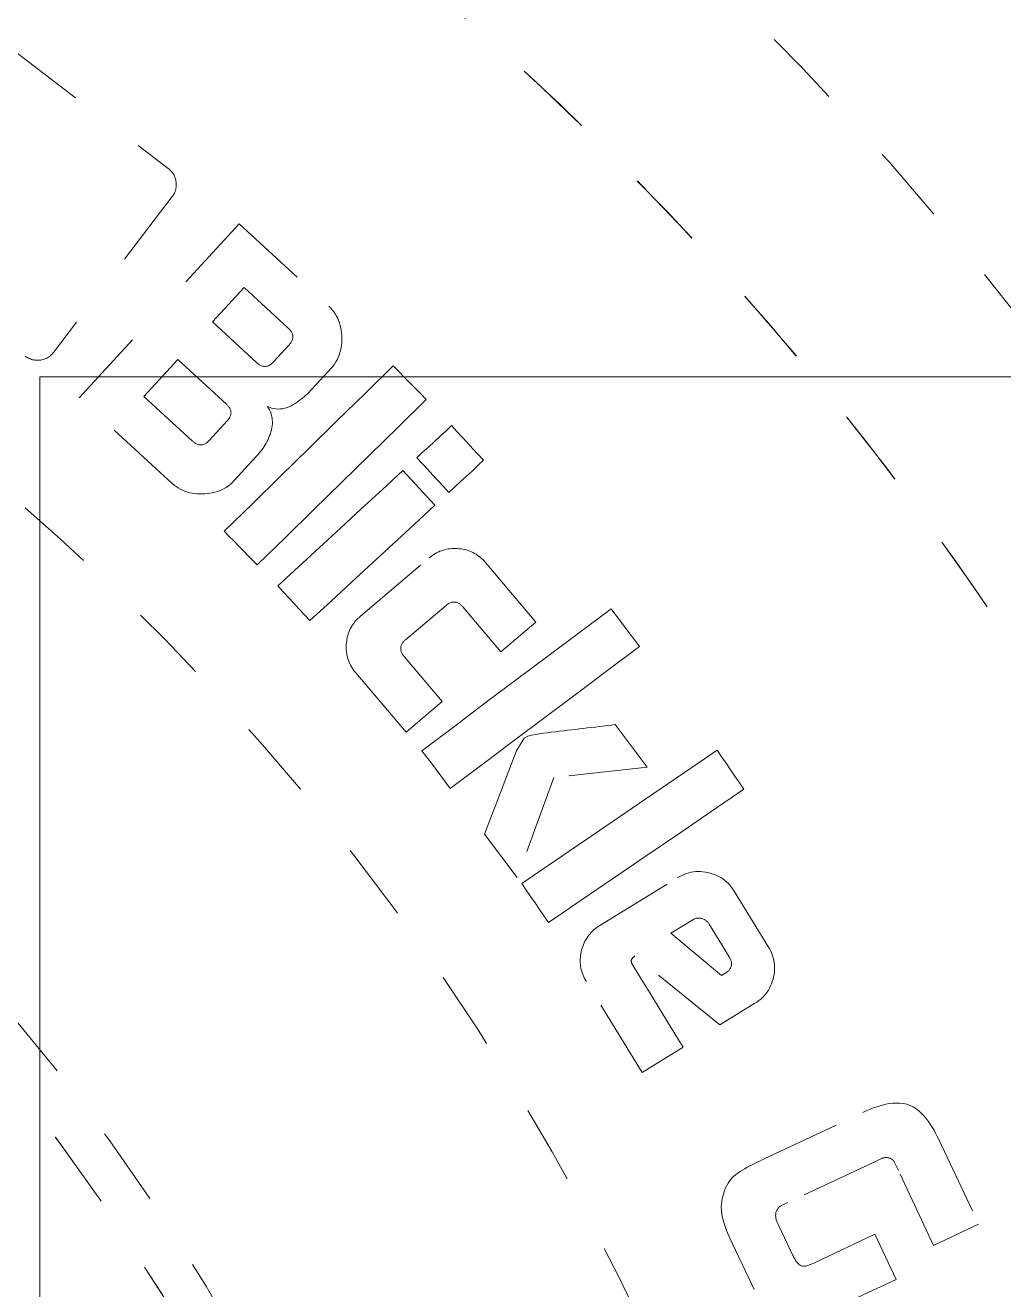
# Model space of a CAD drawing. Header units: millimetres. Extents: x -50460 to 50460, y -35640 to 35640.
# Drawn here: x -35024.93 to -35012.52, y 25858.36 to 25874.41 of the extents above; entities that cross this region are included whole.
import ezdxf

# ---------------------------------------------------------------- set-up
doc = ezdxf.new("R2010")
doc.units = ezdxf.units.MM
doc.linetypes.add('虚线', pattern=[2, 1, -1])
for name, color, linetype, lineweight in [('EB0', 7, 'Continuous', 15), ('尺寸线层', 4, 'Continuous', 18), ('粗实线层', 7, 'Continuous', 15), ('粗实线层_1', 7, 'Continuous', 15), ('细实线层', 3, 'Continuous', 18), ('虚线层', 100, '虚线', 18)]:
    doc.layers.add(name, color=color, linetype=linetype, lineweight=lineweight)

# ---------------------------------------------------------------- blocks, each defined once
blk = doc.blocks.new('*X976')
at = {"layer": '虚线层', "linetype": '虚线', "lineweight": 18}
for p, q in [((-21.844, 72.148), (-19.871, 70.645)), ((-19.871, 70.645), (-19.861, 70.636)), ((-19.871, 70.645), (-19.871, 70.645)), ((-19.861, 70.636), (-19.851, 70.628)), ((-19.851, 70.628), (-19.841, 70.619)), ((-19.841, 70.619), (-19.832, 70.61)), ((-19.832, 70.61), (-19.824, 70.6)), ((-19.824, 70.6), (-19.816, 70.589)), ((-19.816, 70.589), (-19.809, 70.579)), ((-19.809, 70.579), (-19.802, 70.567)), ((-19.802, 70.567), (-19.796, 70.556)), ((-19.796, 70.556), (-19.791, 70.544)), ((-19.791, 70.544), (-19.786, 70.532)), ((-19.786, 70.532), (-19.782, 70.52)), ((-19.782, 70.52), (-19.778, 70.507)), ((-19.778, 70.507), (-19.775, 70.495)), ((-19.775, 70.495), (-19.773, 70.482)), ((-19.773, 70.482), (-19.771, 70.469)), ((-19.771, 70.469), (-19.77, 70.456)), ((-19.77, 70.456), (-19.769, 70.443)), ((-19.769, 70.43), (-19.77, 70.417)), ((-19.769, 70.443), (-19.769, 70.43)), ((-19.821, 70.287), (-21.326, 68.311)), ((-19.814, 70.297), (-19.821, 70.287)), ((-19.821, 70.287), (-19.821, 70.287)), ((-19.806, 70.308), (-19.814, 70.297)), ((-19.8, 70.319), (-19.806, 70.308)), ((-19.793, 70.33), (-19.8, 70.319)), ((-19.788, 70.342), (-19.793, 70.33)), ((-19.783, 70.354), (-19.788, 70.342)), ((-19.779, 70.367), (-19.783, 70.354)), ((-19.776, 70.379), (-19.779, 70.367)), ((-19.773, 70.392), (-19.776, 70.379)), ((-19.771, 70.405), (-19.773, 70.392)), ((-19.77, 70.417), (-19.771, 70.405)), ((-21.001, 67.734), (-18.971, 69.942)), ((-18.971, 69.942), (-17.835, 68.897)), ((-18.971, 69.942), (-18.971, 69.942)), ((-18.909, 69.133), (-19.31, 68.697)), ((-18.909, 69.133), (-18.909, 69.133)), ((-18.349, 68.618), (-18.909, 69.133)), ((-17.835, 68.897), (-17.812, 68.875)), ((-17.835, 68.897), (-17.835, 68.897)), ((-17.812, 68.875), (-17.791, 68.851)), ((-17.791, 68.851), (-17.771, 68.826)), ((-17.771, 68.826), (-17.753, 68.8)), ((-19.31, 68.697), (-19.31, 68.697)), ((-19.31, 68.697), (-18.75, 68.181)), ((-17.753, 68.8), (-17.737, 68.772)), ((-17.737, 68.772), (-17.722, 68.744)), ((-17.722, 68.744), (-17.71, 68.714)), ((-17.71, 68.714), (-17.699, 68.684)), ((-17.699, 68.684), (-17.691, 68.653)), ((-18.349, 68.618), (-18.349, 68.618)), ((-18.342, 68.611), (-18.349, 68.618)), ((-18.336, 68.605), (-18.342, 68.611)), ((-18.33, 68.598), (-18.336, 68.605)), ((-18.324, 68.592), (-18.33, 68.598)), ((-18.318, 68.585), (-18.324, 68.592)), ((-18.313, 68.577), (-18.318, 68.585)), ((-18.308, 68.57), (-18.313, 68.577)), ((-18.304, 68.562), (-18.308, 68.57)), ((-18.3, 68.554), (-18.304, 68.562)), ((-18.297, 68.545), (-18.3, 68.554)), ((-18.294, 68.536), (-18.297, 68.545)), ((-18.292, 68.528), (-18.294, 68.536)), ((-18.291, 68.519), (-18.292, 68.528)), ((-18.292, 68.492), (-18.291, 68.501)), ((-18.291, 68.51), (-18.291, 68.519)), ((-18.291, 68.501), (-18.291, 68.51)), ((-17.691, 68.653), (-17.683, 68.622)), ((-17.683, 68.622), (-17.678, 68.591)), ((-17.678, 68.591), (-17.674, 68.559)), ((-17.674, 68.559), (-17.671, 68.528)), ((-17.671, 68.528), (-17.67, 68.496)), ((-18.537, 68.19), (-18.338, 68.406)), ((-18.338, 68.406), (-18.333, 68.413)), ((-18.338, 68.406), (-18.338, 68.406)), ((-18.333, 68.413), (-18.327, 68.42)), ((-18.327, 68.42), (-18.321, 68.427)), ((-18.321, 68.427), (-18.316, 68.434)), ((-18.316, 68.434), (-18.311, 68.442)), ((-18.311, 68.442), (-18.306, 68.449)), ((-18.306, 68.449), (-18.302, 68.457)), ((-18.302, 68.457), (-18.299, 68.466)), ((-18.299, 68.466), (-18.296, 68.474)), ((-18.296, 68.474), (-18.294, 68.483)), ((-18.294, 68.483), (-18.292, 68.492)), ((-17.685, 68.337), (-17.693, 68.306)), ((-17.679, 68.369), (-17.685, 68.337)), ((-17.674, 68.4), (-17.679, 68.369)), ((-17.671, 68.432), (-17.674, 68.4)), ((-17.67, 68.464), (-17.671, 68.432)), ((-17.67, 68.496), (-17.67, 68.464)), ((-21.672, 68.255), (-21.684, 68.264)), ((-21.659, 68.247), (-21.672, 68.255)), ((-21.646, 68.24), (-21.659, 68.247)), ((-21.633, 68.233), (-21.646, 68.24)), ((-21.619, 68.227), (-21.633, 68.233)), ((-21.605, 68.222), (-21.619, 68.227)), ((-21.591, 68.218), (-21.605, 68.222)), ((-21.576, 68.215), (-21.591, 68.218)), ((-21.562, 68.213), (-21.576, 68.215)), ((-21.547, 68.212), (-21.562, 68.213)), ((-21.532, 68.211), (-21.547, 68.212)), ((-21.517, 68.211), (-21.532, 68.211)), ((-21.502, 68.212), (-21.517, 68.211)), ((-21.487, 68.214), (-21.502, 68.212)), ((-21.473, 68.217), (-21.487, 68.214)), ((-21.458, 68.22), (-21.473, 68.217)), ((-21.444, 68.225), (-21.458, 68.22)), ((-21.43, 68.23), (-21.444, 68.225)), ((-21.416, 68.236), (-21.43, 68.23)), ((-21.403, 68.243), (-21.416, 68.236)), ((-21.39, 68.251), (-21.403, 68.243)), ((-21.378, 68.259), (-21.39, 68.251)), ((-21.366, 68.268), (-21.378, 68.259)), ((-21.355, 68.278), (-21.366, 68.268)), ((-21.345, 68.289), (-21.355, 68.278)), ((-21.335, 68.3), (-21.345, 68.289)), ((-21.326, 68.311), (-21.335, 68.3)), ((-21.326, 68.311), (-21.326, 68.311)), ((-19.749, 68.219), (-20.18, 67.751)), ((-19.749, 68.219), (-19.749, 68.219)), ((-19.133, 67.653), (-19.749, 68.219)), ((-18.75, 68.181), (-18.75, 68.181)), ((-18.75, 68.181), (-18.743, 68.175)), ((-18.743, 68.175), (-18.736, 68.17)), ((-18.556, 68.171), (-18.55, 68.178)), ((-18.55, 68.178), (-18.543, 68.184)), ((-18.543, 68.184), (-18.537, 68.19)), ((-18.537, 68.19), (-18.537, 68.19)), ((-17.744, 68.19), (-17.762, 68.163)), ((-17.729, 68.218), (-17.744, 68.19)), ((-17.715, 68.247), (-17.729, 68.218)), ((-17.703, 68.276), (-17.715, 68.247)), ((-17.693, 68.306), (-17.703, 68.276)), ((-18.736, 68.17), (-18.729, 68.164)), ((-18.729, 68.164), (-18.721, 68.159)), ((-18.721, 68.159), (-18.714, 68.154)), ((-18.714, 68.154), (-18.706, 68.149)), ((-18.706, 68.149), (-18.698, 68.145)), ((-18.698, 68.145), (-18.69, 68.141)), ((-18.69, 68.141), (-18.681, 68.138)), ((-18.681, 68.138), (-18.672, 68.136)), ((-18.672, 68.136), (-18.664, 68.134)), ((-18.664, 68.134), (-18.655, 68.133)), ((-18.655, 68.133), (-18.645, 68.133)), ((-18.645, 68.133), (-18.636, 68.133)), ((-18.636, 68.133), (-18.627, 68.134)), ((-18.627, 68.134), (-18.619, 68.136)), ((-18.619, 68.136), (-18.61, 68.138)), ((-18.61, 68.138), (-18.601, 68.142)), ((-18.601, 68.142), (-18.593, 68.146)), ((-18.593, 68.146), (-18.585, 68.15)), ((-18.585, 68.15), (-18.578, 68.155)), ((-18.578, 68.155), (-18.57, 68.16)), ((-18.57, 68.16), (-18.563, 68.165)), ((-18.563, 68.165), (-18.556, 68.171)), ((-17.802, 68.114), (-18.046, 67.848)), ((-17.781, 68.138), (-17.802, 68.114)), ((-17.802, 68.114), (-17.802, 68.114)), ((-17.762, 68.163), (-17.781, 68.138)), ((-17.375, 67.79), (-17.018, 68.14)), ((-17.018, 68.14), (-16.948, 68.069)), ((-17.018, 68.14), (-17.018, 68.14)), ((-16.948, 68.069), (-16.878, 67.998)), ((-16.878, 67.998), (-16.808, 67.926)), ((-16.808, 67.926), (-16.738, 67.855)), ((-16.738, 67.855), (-16.668, 67.785)), ((-19.821, 66.648), (-21.001, 67.734)), ((-21.001, 67.734), (-21.001, 67.734)), ((-20.18, 67.751), (-20.18, 67.751)), ((-20.18, 67.751), (-19.563, 67.185)), ((-18.215, 67.695), (-18.238, 67.679)), ((-18.192, 67.713), (-18.215, 67.695)), ((-18.17, 67.73), (-18.192, 67.713)), ((-18.148, 67.749), (-18.17, 67.73)), ((-18.126, 67.768), (-18.148, 67.749)), ((-18.105, 67.787), (-18.126, 67.768)), ((-18.085, 67.807), (-18.105, 67.787)), ((-18.065, 67.828), (-18.085, 67.807)), ((-18.046, 67.848), (-18.065, 67.828)), ((-18.046, 67.848), (-18.046, 67.848)), ((-17.732, 67.441), (-17.375, 67.79)), ((-16.598, 67.713), (-16.955, 67.363)), ((-16.668, 67.785), (-16.598, 67.713)), ((-16.598, 67.713), (-16.598, 67.713)), ((-19.133, 67.653), (-19.133, 67.653)), ((-19.126, 67.646), (-19.133, 67.653)), ((-19.12, 67.64), (-19.126, 67.646)), ((-19.114, 67.633), (-19.12, 67.64)), ((-19.108, 67.627), (-19.114, 67.633)), ((-19.102, 67.62), (-19.108, 67.627)), ((-19.097, 67.612), (-19.102, 67.62)), ((-19.092, 67.605), (-19.097, 67.612)), ((-19.088, 67.597), (-19.092, 67.605)), ((-19.084, 67.589), (-19.088, 67.597)), ((-19.081, 67.58), (-19.084, 67.589)), ((-19.079, 67.572), (-19.081, 67.58)), ((-19.077, 67.563), (-19.079, 67.572)), ((-19.076, 67.554), (-19.077, 67.563)), ((-19.077, 67.527), (-19.076, 67.536)), ((-19.075, 67.545), (-19.076, 67.554)), ((-19.076, 67.536), (-19.075, 67.545)), ((-18.587, 67.614), (-18.613, 67.624)), ((-18.613, 67.624), (-18.6, 67.602)), ((-18.613, 67.624), (-18.613, 67.624)), ((-18.6, 67.602), (-18.587, 67.58)), ((-18.56, 67.604), (-18.587, 67.614)), ((-18.587, 67.58), (-18.576, 67.557)), ((-18.576, 67.557), (-18.567, 67.532)), ((-18.532, 67.598), (-18.56, 67.604)), ((-18.504, 67.594), (-18.532, 67.598)), ((-18.475, 67.592), (-18.504, 67.594)), ((-18.447, 67.593), (-18.475, 67.592)), ((-18.418, 67.596), (-18.447, 67.593)), ((-18.39, 67.602), (-18.418, 67.596)), ((-18.363, 67.611), (-18.39, 67.602)), ((-18.337, 67.622), (-18.363, 67.611)), ((-18.311, 67.634), (-18.337, 67.622)), ((-18.286, 67.648), (-18.311, 67.634)), ((-18.262, 67.663), (-18.286, 67.648)), ((-18.238, 67.679), (-18.262, 67.663)), ((-19.351, 67.194), (-19.124, 67.441)), ((-19.124, 67.441), (-19.118, 67.448)), ((-19.124, 67.441), (-19.124, 67.441)), ((-19.118, 67.448), (-19.112, 67.455)), ((-19.112, 67.455), (-19.106, 67.462)), ((-19.106, 67.462), (-19.101, 67.469)), ((-19.101, 67.469), (-19.096, 67.477)), ((-19.096, 67.477), (-19.092, 67.484)), ((-19.092, 67.484), (-19.088, 67.493)), ((-19.088, 67.493), (-19.084, 67.501)), ((-19.084, 67.501), (-19.081, 67.509)), ((-19.081, 67.509), (-19.079, 67.518)), ((-19.079, 67.518), (-19.077, 67.527)), ((-18.567, 67.532), (-18.56, 67.508)), ((-18.56, 67.508), (-18.554, 67.482)), ((-18.552, 67.379), (-18.556, 67.354)), ((-18.554, 67.482), (-18.551, 67.457)), ((-18.55, 67.405), (-18.552, 67.379)), ((-18.551, 67.457), (-18.549, 67.431)), ((-18.549, 67.431), (-18.55, 67.405)), ((-18.089, 67.091), (-17.732, 67.441)), ((-16.35, 67.313), (-16.277, 67.382)), ((-16.277, 67.382), (-16.21, 67.309)), ((-16.277, 67.382), (-16.277, 67.382)), ((-18.595, 67.231), (-18.605, 67.207)), ((-18.585, 67.255), (-18.595, 67.231)), ((-18.576, 67.279), (-18.585, 67.255)), ((-18.568, 67.304), (-18.576, 67.279)), ((-18.562, 67.328), (-18.568, 67.304)), ((-18.556, 67.354), (-18.562, 67.328)), ((-16.955, 67.363), (-17.313, 67.013)), ((-16.498, 67.178), (-16.424, 67.246)), ((-16.424, 67.246), (-16.35, 67.313)), ((-16.21, 67.309), (-16.142, 67.235)), ((-16.142, 67.235), (-16.074, 67.162)), ((-19.563, 67.185), (-19.556, 67.179)), ((-19.563, 67.185), (-19.563, 67.185)), ((-19.556, 67.179), (-19.549, 67.173)), ((-19.549, 67.173), (-19.542, 67.167)), ((-19.542, 67.167), (-19.535, 67.162)), ((-19.535, 67.162), (-19.527, 67.157)), ((-19.527, 67.157), (-19.52, 67.153)), ((-19.52, 67.153), (-19.511, 67.149)), ((-19.511, 67.149), (-19.503, 67.145)), ((-19.503, 67.145), (-19.495, 67.142)), ((-19.495, 67.142), (-19.486, 67.139)), ((-19.486, 67.139), (-19.477, 67.138)), ((-19.477, 67.138), (-19.468, 67.137)), ((-19.468, 67.137), (-19.459, 67.136)), ((-19.459, 67.136), (-19.45, 67.137)), ((-19.45, 67.137), (-19.441, 67.138)), ((-19.441, 67.138), (-19.432, 67.14)), ((-19.432, 67.14), (-19.424, 67.142)), ((-19.424, 67.142), (-19.415, 67.146)), ((-19.415, 67.146), (-19.407, 67.15)), ((-19.407, 67.15), (-19.399, 67.154)), ((-19.399, 67.154), (-19.391, 67.159)), ((-19.391, 67.159), (-19.384, 67.164)), ((-19.384, 67.164), (-19.377, 67.169)), ((-19.377, 67.169), (-19.37, 67.175)), ((-19.37, 67.175), (-19.363, 67.181)), ((-19.363, 67.181), (-19.357, 67.188)), ((-19.357, 67.188), (-19.351, 67.194)), ((-19.351, 67.194), (-19.351, 67.194)), ((-18.7, 67.053), (-18.716, 67.033)), ((-18.684, 67.074), (-18.7, 67.053)), ((-18.669, 67.095), (-18.684, 67.074)), ((-18.655, 67.116), (-18.669, 67.095)), ((-18.641, 67.138), (-18.655, 67.116)), ((-18.629, 67.161), (-18.641, 67.138)), ((-18.617, 67.184), (-18.629, 67.161)), ((-18.605, 67.207), (-18.617, 67.184)), ((-18.446, 66.741), (-18.089, 67.091)), ((-16.645, 67.043), (-16.571, 67.11)), ((-16.571, 67.11), (-16.498, 67.178)), ((-16.074, 67.162), (-16.007, 67.088)), ((-16.007, 67.088), (-15.939, 67.015)), ((-18.75, 66.994), (-19.038, 66.68)), ((-18.733, 67.013), (-18.75, 66.994)), ((-18.75, 66.994), (-18.75, 66.994)), ((-18.716, 67.033), (-18.733, 67.013)), ((-17.313, 67.013), (-17.67, 66.663)), ((-16.718, 66.975), (-16.645, 67.043)), ((-16.65, 66.902), (-16.718, 66.975)), ((-16.718, 66.975), (-16.718, 66.975)), ((-16.583, 66.828), (-16.65, 66.902)), ((-15.871, 66.942), (-15.945, 66.874)), ((-15.939, 67.015), (-15.871, 66.942)), ((-15.871, 66.942), (-15.871, 66.942)), ((-18.804, 66.391), (-18.446, 66.741)), ((-17.159, 66.568), (-16.895, 66.812)), ((-16.895, 66.812), (-16.489, 66.372)), ((-16.895, 66.812), (-16.895, 66.812)), ((-16.515, 66.755), (-16.583, 66.828)), ((-16.448, 66.682), (-16.515, 66.755)), ((-16.092, 66.738), (-16.165, 66.671)), ((-16.018, 66.806), (-16.092, 66.738)), ((-15.945, 66.874), (-16.018, 66.806)), ((-19.797, 66.628), (-19.821, 66.648)), ((-19.821, 66.648), (-19.821, 66.648)), ((-19.772, 66.608), (-19.797, 66.628)), ((-19.745, 66.591), (-19.772, 66.608)), ((-19.717, 66.575), (-19.745, 66.591)), ((-19.689, 66.561), (-19.717, 66.575)), ((-19.163, 66.582), (-19.192, 66.568)), ((-19.136, 66.598), (-19.163, 66.582)), ((-19.109, 66.616), (-19.136, 66.598)), ((-19.084, 66.636), (-19.109, 66.616)), ((-19.061, 66.658), (-19.084, 66.636)), ((-19.038, 66.68), (-19.061, 66.658)), ((-19.038, 66.68), (-19.038, 66.68)), ((-17.67, 66.663), (-18.027, 66.313)), ((-16.38, 66.608), (-16.448, 66.682)), ((-16.312, 66.535), (-16.38, 66.608)), ((-16.239, 66.603), (-16.312, 66.535)), ((-16.165, 66.671), (-16.239, 66.603)), ((-19.659, 66.549), (-19.689, 66.561)), ((-19.629, 66.539), (-19.659, 66.549)), ((-19.598, 66.531), (-19.629, 66.539)), ((-19.567, 66.524), (-19.598, 66.531)), ((-19.535, 66.52), (-19.567, 66.524)), ((-19.503, 66.516), (-19.535, 66.52)), ((-19.471, 66.515), (-19.503, 66.516)), ((-19.44, 66.515), (-19.471, 66.515)), ((-19.408, 66.516), (-19.44, 66.515)), ((-19.376, 66.519), (-19.408, 66.516)), ((-19.344, 66.523), (-19.376, 66.519)), ((-19.313, 66.528), (-19.344, 66.523)), ((-19.282, 66.536), (-19.313, 66.528)), ((-19.251, 66.544), (-19.282, 66.536)), ((-19.221, 66.555), (-19.251, 66.544)), ((-19.192, 66.568), (-19.221, 66.555)), ((-17.424, 66.324), (-17.159, 66.568)), ((-16.312, 66.535), (-16.312, 66.535)), ((-19.161, 66.041), (-18.804, 66.391)), ((-18.027, 66.313), (-18.385, 65.964)), ((-17.688, 66.08), (-17.424, 66.324)), ((-16.489, 66.372), (-16.753, 66.128)), ((-16.489, 66.372), (-16.489, 66.372)), ((-16.753, 66.128), (-17.018, 65.884)), ((-19.101, 65.98), (-19.161, 66.041)), ((-19.161, 66.041), (-19.161, 66.041)), ((-19.041, 65.919), (-19.101, 65.98)), ((-18.385, 65.964), (-18.742, 65.614)), ((-17.952, 65.836), (-17.688, 66.08)), ((-18.981, 65.858), (-19.041, 65.919)), ((-18.921, 65.797), (-18.981, 65.858)), ((-18.862, 65.736), (-18.921, 65.797)), ((-18.217, 65.592), (-17.952, 65.836)), ((-17.018, 65.884), (-17.282, 65.64)), ((-16.469, 65.767), (-16.448, 65.778)), ((-16.448, 65.778), (-16.428, 65.787)), ((-16.428, 65.787), (-16.406, 65.795)), ((-16.406, 65.795), (-16.384, 65.802)), ((-16.384, 65.802), (-16.362, 65.808)), ((-16.362, 65.808), (-16.34, 65.813)), ((-16.34, 65.813), (-16.318, 65.818)), ((-16.318, 65.818), (-16.295, 65.82)), ((-16.295, 65.82), (-16.272, 65.822)), ((-16.272, 65.822), (-16.249, 65.823)), ((-16.249, 65.823), (-16.226, 65.823)), ((-16.226, 65.823), (-16.204, 65.822)), ((-16.204, 65.822), (-16.181, 65.82)), ((-16.181, 65.82), (-16.158, 65.818)), ((-16.158, 65.818), (-16.136, 65.814)), ((-16.136, 65.814), (-16.113, 65.809)), ((-16.113, 65.809), (-16.091, 65.804)), ((-16.091, 65.804), (-16.069, 65.797)), ((-16.069, 65.797), (-16.048, 65.789)), ((-16.048, 65.789), (-16.026, 65.781)), ((-16.026, 65.781), (-16.006, 65.771)), ((-16.006, 65.771), (-15.985, 65.76)), ((-18.802, 65.675), (-18.862, 65.736)), ((-18.742, 65.614), (-18.802, 65.675)), ((-18.742, 65.614), (-18.742, 65.614)), ((-17.282, 65.64), (-17.546, 65.396)), ((-17.434, 64.964), (-16.563, 65.703)), ((-16.563, 65.703), (-16.545, 65.717)), ((-16.563, 65.703), (-16.563, 65.703)), ((-16.545, 65.717), (-16.527, 65.731)), ((-16.527, 65.731), (-16.508, 65.744)), ((-16.508, 65.744), (-16.489, 65.756)), ((-16.489, 65.756), (-16.469, 65.767)), ((-15.985, 65.76), (-15.966, 65.749)), ((-15.966, 65.749), (-15.947, 65.736)), ((-15.947, 65.736), (-15.928, 65.723)), ((-15.928, 65.723), (-15.91, 65.708)), ((-15.91, 65.708), (-15.893, 65.693)), ((-15.893, 65.693), (-15.877, 65.677)), ((-15.877, 65.677), (-15.861, 65.661)), ((-15.861, 65.661), (-15.846, 65.644)), ((-15.846, 65.644), (-15.207, 64.89)), ((-15.846, 65.644), (-15.846, 65.644)), ((-18.481, 65.348), (-18.217, 65.592)), ((-18.413, 65.275), (-18.481, 65.348)), ((-18.481, 65.348), (-18.481, 65.348)), ((-17.546, 65.396), (-17.811, 65.152)), ((-18.346, 65.201), (-18.413, 65.275)), ((-18.278, 65.128), (-18.346, 65.201)), ((-18.211, 65.055), (-18.278, 65.128)), ((-17.811, 65.152), (-18.075, 64.908)), ((-16.303, 65.131), (-16.311, 65.127)), ((-16.295, 65.135), (-16.303, 65.131)), ((-16.287, 65.138), (-16.295, 65.135)), ((-16.278, 65.141), (-16.287, 65.138)), ((-16.269, 65.143), (-16.278, 65.141)), ((-16.26, 65.144), (-16.269, 65.143)), ((-16.251, 65.144), (-16.26, 65.144)), ((-16.242, 65.144), (-16.251, 65.144)), ((-16.233, 65.143), (-16.242, 65.144)), ((-16.224, 65.142), (-16.233, 65.143)), ((-16.215, 65.14), (-16.224, 65.142)), ((-16.206, 65.136), (-16.215, 65.14)), ((-16.198, 65.133), (-16.206, 65.136)), ((-16.19, 65.129), (-16.198, 65.133)), ((-16.182, 65.124), (-16.19, 65.129)), ((-18.143, 64.981), (-18.211, 65.055)), ((-18.075, 64.908), (-18.143, 64.981)), ((-16.348, 65.101), (-16.863, 64.664)), ((-16.341, 65.106), (-16.348, 65.101)), ((-16.348, 65.101), (-16.348, 65.101)), ((-16.334, 65.112), (-16.341, 65.106)), ((-16.327, 65.117), (-16.334, 65.112)), ((-16.319, 65.122), (-16.327, 65.117)), ((-16.311, 65.127), (-16.319, 65.122)), ((-16.175, 65.119), (-16.182, 65.124)), ((-16.168, 65.113), (-16.175, 65.119)), ((-16.161, 65.107), (-16.168, 65.113)), ((-16.154, 65.101), (-16.161, 65.107)), ((-16.148, 65.094), (-16.154, 65.101)), ((-16.142, 65.088), (-16.148, 65.094)), ((-16.135, 65.081), (-16.142, 65.088)), ((-15.653, 64.512), (-16.135, 65.081)), ((-16.135, 65.081), (-16.135, 65.081)), ((-14.655, 64.759), (-14.255, 65.059)), ((-14.255, 65.059), (-14.195, 64.979)), ((-14.255, 65.059), (-14.255, 65.059)), ((-14.195, 64.979), (-14.135, 64.9)), ((-18.075, 64.908), (-18.075, 64.908)), ((-17.562, 64.804), (-17.551, 64.824)), ((-17.551, 64.824), (-17.539, 64.844)), ((-17.539, 64.844), (-17.527, 64.863)), ((-17.527, 64.863), (-17.513, 64.881)), ((-17.513, 64.881), (-17.499, 64.899)), ((-17.499, 64.899), (-17.484, 64.917)), ((-17.484, 64.917), (-17.468, 64.933)), ((-17.468, 64.933), (-17.451, 64.949)), ((-17.451, 64.949), (-17.434, 64.964)), ((-17.434, 64.964), (-17.434, 64.964)), ((-15.207, 64.89), (-15.653, 64.512)), ((-15.207, 64.89), (-15.207, 64.89)), ((-14.135, 64.9), (-14.075, 64.82)), ((-14.075, 64.82), (-14.015, 64.74)), ((-17.611, 64.629), (-17.608, 64.652)), ((-17.608, 64.652), (-17.605, 64.674)), ((-17.605, 64.674), (-17.6, 64.696)), ((-17.6, 64.696), (-17.594, 64.719)), ((-17.594, 64.719), (-17.588, 64.741)), ((-17.588, 64.741), (-17.58, 64.762)), ((-17.58, 64.762), (-17.571, 64.783)), ((-17.571, 64.783), (-17.562, 64.804)), ((-16.876, 64.652), (-16.883, 64.646)), ((-16.87, 64.658), (-16.876, 64.652)), ((-16.863, 64.664), (-16.87, 64.658)), ((-16.863, 64.664), (-16.863, 64.664)), ((-15.055, 64.459), (-14.655, 64.759)), ((-14.015, 64.74), (-13.955, 64.66)), ((-13.955, 64.66), (-13.895, 64.58)), ((-17.614, 64.583), (-17.613, 64.606)), ((-17.614, 64.56), (-17.614, 64.583)), ((-17.613, 64.537), (-17.614, 64.56)), ((-17.613, 64.606), (-17.611, 64.629)), ((-17.611, 64.515), (-17.613, 64.537)), ((-17.608, 64.492), (-17.611, 64.515)), ((-17.604, 64.469), (-17.608, 64.492)), ((-16.922, 64.575), (-16.923, 64.566)), ((-16.923, 64.566), (-16.923, 64.557)), ((-16.923, 64.557), (-16.923, 64.548)), ((-16.923, 64.548), (-16.922, 64.539)), ((-16.92, 64.584), (-16.922, 64.575)), ((-16.922, 64.539), (-16.921, 64.53)), ((-16.921, 64.53), (-16.918, 64.521)), ((-16.917, 64.593), (-16.92, 64.584)), ((-16.918, 64.521), (-16.916, 64.513)), ((-16.914, 64.601), (-16.917, 64.593)), ((-16.916, 64.513), (-16.912, 64.504)), ((-16.91, 64.609), (-16.914, 64.601)), ((-16.912, 64.504), (-16.908, 64.496)), ((-16.905, 64.617), (-16.91, 64.609)), ((-16.908, 64.496), (-16.904, 64.488)), ((-16.9, 64.625), (-16.905, 64.617)), ((-16.904, 64.488), (-16.899, 64.48)), ((-16.895, 64.632), (-16.9, 64.625)), ((-16.889, 64.639), (-16.895, 64.632)), ((-16.883, 64.646), (-16.889, 64.639)), ((-15.653, 64.512), (-15.653, 64.512)), ((-13.895, 64.58), (-14.295, 64.28)), ((-13.895, 64.58), (-13.895, 64.58)), ((-17.599, 64.447), (-17.604, 64.469)), ((-17.593, 64.425), (-17.599, 64.447)), ((-17.586, 64.403), (-17.593, 64.425)), ((-17.577, 64.382), (-17.586, 64.403)), ((-17.568, 64.361), (-17.577, 64.382)), ((-17.558, 64.341), (-17.568, 64.361)), ((-17.547, 64.321), (-17.558, 64.341)), ((-16.899, 64.48), (-16.894, 64.473)), ((-16.894, 64.473), (-16.889, 64.466)), ((-16.889, 64.466), (-16.883, 64.458)), ((-16.883, 64.458), (-16.878, 64.451)), ((-16.878, 64.451), (-16.395, 63.882)), ((-16.878, 64.451), (-16.878, 64.451)), ((-15.454, 64.159), (-15.055, 64.459)), ((-17.535, 64.301), (-17.547, 64.321)), ((-17.522, 64.282), (-17.535, 64.301)), ((-17.508, 64.264), (-17.522, 64.282)), ((-17.493, 64.246), (-17.508, 64.264)), ((-16.854, 63.493), (-17.493, 64.246)), ((-17.493, 64.246), (-17.493, 64.246)), ((-14.295, 64.28), (-14.695, 63.98)), ((-15.854, 63.859), (-15.454, 64.159)), ((-16.395, 63.882), (-16.854, 63.493)), ((-16.395, 63.882), (-16.395, 63.882)), ((-16.254, 63.558), (-15.854, 63.859)), ((-14.695, 63.98), (-15.095, 63.68)), ((-16.654, 63.258), (-16.254, 63.558)), ((-15.095, 63.68), (-15.495, 63.38)), ((-14.758, 63.522), (-14.707, 63.528)), ((-14.707, 63.528), (-14.657, 63.534)), ((-14.657, 63.534), (-14.606, 63.54)), ((-14.606, 63.54), (-14.556, 63.546)), ((-14.556, 63.546), (-14.505, 63.552)), ((-14.505, 63.552), (-14.454, 63.558)), ((-14.454, 63.558), (-14.404, 63.564)), ((-14.404, 63.564), (-14.353, 63.57)), ((-14.353, 63.57), (-14.303, 63.577)), ((-14.303, 63.577), (-14.252, 63.583)), ((-14.252, 63.583), (-14.202, 63.589)), ((-14.202, 63.589), (-13.796, 63.049)), ((-14.202, 63.589), (-14.202, 63.589)), ((-16.854, 63.493), (-16.854, 63.493)), ((-15.495, 63.38), (-15.894, 63.079)), ((-15.453, 63.257), (-15.356, 63.416)), ((-15.356, 63.416), (-15.312, 63.441)), ((-15.356, 63.416), (-15.356, 63.416)), ((-15.312, 63.441), (-15.263, 63.455)), ((-15.263, 63.455), (-15.213, 63.465)), ((-15.213, 63.465), (-15.162, 63.472)), ((-15.162, 63.472), (-15.112, 63.479)), ((-15.112, 63.479), (-15.061, 63.485)), ((-15.061, 63.485), (-15.011, 63.492)), ((-15.011, 63.492), (-14.96, 63.498)), ((-14.96, 63.498), (-14.91, 63.504)), ((-14.91, 63.504), (-14.859, 63.51)), ((-14.859, 63.51), (-14.808, 63.516)), ((-14.808, 63.516), (-14.758, 63.522)), ((-16.594, 63.178), (-16.654, 63.258)), ((-16.654, 63.258), (-16.654, 63.258)), ((-15.523, 63.081), (-15.453, 63.257)), ((-13.322, 62.982), (-12.909, 63.264)), ((-12.909, 63.264), (-12.853, 63.181)), ((-12.909, 63.264), (-12.909, 63.264)), ((-16.534, 63.098), (-16.594, 63.178)), ((-16.474, 63.018), (-16.534, 63.098)), ((-15.894, 63.079), (-16.294, 62.779)), ((-15.59, 62.905), (-15.523, 63.081)), ((-13.796, 63.049), (-14.98, 62.916)), ((-13.796, 63.049), (-13.796, 63.049)), ((-12.853, 63.181), (-12.797, 63.099)), ((-12.797, 63.099), (-12.74, 63.016)), ((-16.414, 62.939), (-16.474, 63.018)), ((-16.354, 62.859), (-16.414, 62.939)), ((-15.656, 62.728), (-15.59, 62.905)), ((-14.98, 62.916), (-15.444, 61.647)), ((-14.98, 62.916), (-14.98, 62.916)), ((-13.735, 62.7), (-13.322, 62.982)), ((-12.74, 63.016), (-12.684, 62.934)), ((-12.684, 62.934), (-12.628, 62.851)), ((-16.294, 62.779), (-16.354, 62.859)), ((-16.294, 62.779), (-16.294, 62.779)), ((-15.723, 62.551), (-15.656, 62.728)), ((-12.572, 62.769), (-12.985, 62.488)), ((-12.628, 62.851), (-12.572, 62.769)), ((-12.572, 62.769), (-12.572, 62.769)), ((-14.148, 62.418), (-13.735, 62.7)), ((-15.791, 62.375), (-15.723, 62.551)), ((-14.561, 62.137), (-14.148, 62.418)), ((-12.985, 62.488), (-13.397, 62.205)), ((-15.858, 62.199), (-15.791, 62.375)), ((-15.444, 61.647), (-15.858, 62.199)), ((-15.858, 62.199), (-15.858, 62.199)), ((-14.974, 61.855), (-14.561, 62.137)), ((-13.397, 62.205), (-13.81, 61.924)), ((-13.81, 61.924), (-14.223, 61.642)), ((-15.387, 61.573), (-14.974, 61.855)), ((-15.444, 61.647), (-15.444, 61.647)), ((-14.223, 61.642), (-14.636, 61.361)), ((-14.397, 61.04), (-13.407, 61.647)), ((-13.407, 61.647), (-13.381, 61.662)), ((-13.407, 61.647), (-13.407, 61.647)), ((-13.381, 61.662), (-13.354, 61.676)), ((-13.354, 61.676), (-13.326, 61.688)), ((-13.326, 61.688), (-13.298, 61.699)), ((-13.298, 61.699), (-13.269, 61.708)), ((-13.269, 61.708), (-13.24, 61.715)), ((-13.24, 61.715), (-13.21, 61.72)), ((-13.21, 61.72), (-13.18, 61.723)), ((-13.18, 61.723), (-13.15, 61.725)), ((-13.15, 61.725), (-13.12, 61.724)), ((-13.12, 61.724), (-13.089, 61.722)), ((-13.089, 61.722), (-13.059, 61.718)), ((-13.059, 61.718), (-13.03, 61.713)), ((-13.03, 61.713), (-13, 61.706)), ((-13, 61.706), (-12.971, 61.697)), ((-12.971, 61.697), (-12.943, 61.687)), ((-12.943, 61.687), (-12.915, 61.675)), ((-12.915, 61.675), (-12.888, 61.662)), ((-12.888, 61.662), (-12.861, 61.647)), ((-12.861, 61.647), (-12.836, 61.63)), ((-12.836, 61.63), (-12.812, 61.612)), ((-12.812, 61.612), (-12.789, 61.593)), ((-15.332, 61.49), (-15.387, 61.573)), ((-15.387, 61.573), (-15.387, 61.573)), ((-15.275, 61.408), (-15.332, 61.49)), ((-12.789, 61.593), (-12.767, 61.572)), ((-12.767, 61.572), (-12.747, 61.55)), ((-12.747, 61.55), (-12.728, 61.526)), ((-12.728, 61.526), (-12.71, 61.502)), ((-12.71, 61.502), (-12.693, 61.476)), ((-12.693, 61.476), (-12.258, 60.766)), ((-12.693, 61.476), (-12.693, 61.476)), ((-15.218, 61.326), (-15.275, 61.408)), ((-15.162, 61.244), (-15.218, 61.326)), ((-14.636, 61.361), (-15.049, 61.079)), ((-15.106, 61.161), (-15.162, 61.244)), ((-15.049, 61.079), (-15.106, 61.161)), ((-13.211, 61.117), (-13.219, 61.113)), ((-13.204, 61.121), (-13.211, 61.117)), ((-13.196, 61.125), (-13.204, 61.121)), ((-13.187, 61.128), (-13.196, 61.125)), ((-13.179, 61.131), (-13.187, 61.128)), ((-13.17, 61.132), (-13.179, 61.131)), ((-13.161, 61.134), (-13.17, 61.132)), ((-13.152, 61.134), (-13.161, 61.134)), ((-13.144, 61.134), (-13.152, 61.134)), ((-13.135, 61.134), (-13.144, 61.134)), ((-13.126, 61.133), (-13.135, 61.134)), ((-13.117, 61.132), (-13.126, 61.133)), ((-13.109, 61.13), (-13.117, 61.132)), ((-13.1, 61.127), (-13.109, 61.13)), ((-13.092, 61.125), (-13.1, 61.127)), ((-13.083, 61.122), (-13.092, 61.125)), ((-13.075, 61.118), (-13.083, 61.122)), ((-13.067, 61.114), (-13.075, 61.118)), ((-15.049, 61.079), (-15.049, 61.079)), ((-14.506, 60.953), (-14.49, 60.97)), ((-14.49, 60.97), (-14.472, 60.986)), ((-14.472, 60.986), (-14.454, 61.001)), ((-14.454, 61.001), (-14.436, 61.015)), ((-14.436, 61.015), (-14.417, 61.028)), ((-14.417, 61.028), (-14.397, 61.04)), ((-14.397, 61.04), (-14.397, 61.04)), ((-13.219, 61.113), (-13.496, 60.944)), ((-13.219, 61.113), (-13.219, 61.113)), ((-13.06, 61.109), (-13.067, 61.114)), ((-13.053, 61.104), (-13.06, 61.109)), ((-13.046, 61.099), (-13.053, 61.104)), ((-13.039, 61.093), (-13.046, 61.099)), ((-13.033, 61.087), (-13.039, 61.093)), ((-13.027, 61.08), (-13.033, 61.087)), ((-13.021, 61.073), (-13.027, 61.08)), ((-13.016, 61.066), (-13.021, 61.073)), ((-13.011, 61.059), (-13.016, 61.066)), ((-13.011, 61.059), (-13.011, 61.059)), ((-12.757, 60.644), (-13.011, 61.059)), ((-14.614, 60.775), (-14.606, 60.797)), ((-14.606, 60.797), (-14.597, 60.819)), ((-14.597, 60.819), (-14.587, 60.84)), ((-14.587, 60.84), (-14.575, 60.86)), ((-14.575, 60.86), (-14.563, 60.88)), ((-14.563, 60.88), (-14.55, 60.899)), ((-14.55, 60.899), (-14.536, 60.918)), ((-14.536, 60.918), (-14.522, 60.936)), ((-14.522, 60.936), (-14.506, 60.953)), ((-13.496, 60.944), (-12.853, 60.407)), ((-13.496, 60.944), (-13.496, 60.944)), ((-14.645, 60.616), (-14.644, 60.639)), ((-14.644, 60.639), (-14.641, 60.662)), ((-14.641, 60.662), (-14.638, 60.685)), ((-14.638, 60.685), (-14.633, 60.708)), ((-14.633, 60.708), (-14.628, 60.731)), ((-14.628, 60.731), (-14.621, 60.753)), ((-14.621, 60.753), (-14.614, 60.775)), ((-13.97, 60.639), (-13.974, 60.636)), ((-13.967, 60.642), (-13.97, 60.639)), ((-13.963, 60.645), (-13.967, 60.642)), ((-13.96, 60.649), (-13.963, 60.645)), ((-13.957, 60.652), (-13.96, 60.649)), ((-13.953, 60.655), (-13.957, 60.652)), ((-12.877, 59.779), (-13.953, 60.655)), ((-13.953, 60.655), (-13.953, 60.655)), ((-12.757, 60.644), (-12.757, 60.644)), ((-12.752, 60.636), (-12.757, 60.644)), ((-12.748, 60.628), (-12.752, 60.636)), ((-12.258, 60.766), (-12.243, 60.74)), ((-12.258, 60.766), (-12.258, 60.766)), ((-12.243, 60.74), (-12.23, 60.713)), ((-12.23, 60.713), (-12.217, 60.685)), ((-12.217, 60.685), (-12.207, 60.657)), ((-12.207, 60.657), (-12.198, 60.628)), ((-14.646, 60.593), (-14.645, 60.616)), ((-14.645, 60.569), (-14.646, 60.593)), ((-14.644, 60.546), (-14.645, 60.569)), ((-14.641, 60.523), (-14.644, 60.546)), ((-14.637, 60.5), (-14.641, 60.523)), ((-14.632, 60.477), (-14.637, 60.5)), ((-14.626, 60.455), (-14.632, 60.477)), ((-13.997, 60.606), (-13.998, 60.601)), ((-13.998, 60.601), (-13.998, 60.596)), ((-13.998, 60.596), (-13.998, 60.591)), ((-13.998, 60.591), (-13.998, 60.587)), ((-13.998, 60.587), (-13.997, 60.582)), ((-13.995, 60.61), (-13.997, 60.606)), ((-13.997, 60.582), (-13.997, 60.577)), ((-13.997, 60.577), (-13.996, 60.572)), ((-13.996, 60.572), (-13.994, 60.568)), ((-13.993, 60.614), (-13.995, 60.61)), ((-13.994, 60.568), (-13.993, 60.563)), ((-13.99, 60.618), (-13.993, 60.614)), ((-13.993, 60.563), (-13.991, 60.559)), ((-13.991, 60.559), (-13.989, 60.554)), ((-13.987, 60.622), (-13.99, 60.618)), ((-13.989, 60.554), (-13.987, 60.55)), ((-13.984, 60.626), (-13.987, 60.622)), ((-13.987, 60.55), (-13.985, 60.546)), ((-13.985, 60.546), (-13.983, 60.542)), ((-13.981, 60.629), (-13.984, 60.626)), ((-13.983, 60.542), (-13.98, 60.538)), ((-13.977, 60.632), (-13.981, 60.629)), ((-13.98, 60.538), (-13.978, 60.533)), ((-13.978, 60.533), (-13.975, 60.529)), ((-13.974, 60.636), (-13.977, 60.632)), ((-13.975, 60.529), (-13.87, 60.357)), ((-13.975, 60.529), (-13.975, 60.529)), ((-12.759, 60.475), (-12.753, 60.482)), ((-12.753, 60.482), (-12.747, 60.489)), ((-12.744, 60.62), (-12.748, 60.628)), ((-12.747, 60.489), (-12.742, 60.497)), ((-12.74, 60.612), (-12.744, 60.62)), ((-12.742, 60.497), (-12.738, 60.505)), ((-12.736, 60.603), (-12.74, 60.612)), ((-12.738, 60.505), (-12.734, 60.513)), ((-12.734, 60.594), (-12.736, 60.603)), ((-12.731, 60.586), (-12.734, 60.594)), ((-12.734, 60.513), (-12.731, 60.522)), ((-12.729, 60.577), (-12.731, 60.586)), ((-12.731, 60.522), (-12.729, 60.531)), ((-12.728, 60.568), (-12.729, 60.577)), ((-12.729, 60.531), (-12.728, 60.54)), ((-12.727, 60.558), (-12.728, 60.568)), ((-12.728, 60.54), (-12.727, 60.549)), ((-12.727, 60.549), (-12.727, 60.558)), ((-12.198, 60.628), (-12.191, 60.599)), ((-12.191, 60.599), (-12.186, 60.569)), ((-12.186, 60.569), (-12.183, 60.539)), ((-12.182, 60.479), (-12.184, 60.448)), ((-12.183, 60.539), (-12.181, 60.509)), ((-12.181, 60.509), (-12.182, 60.479)), ((-14.618, 60.433), (-14.626, 60.455)), ((-14.61, 60.411), (-14.618, 60.433)), ((-14.601, 60.39), (-14.61, 60.411)), ((-14.591, 60.369), (-14.601, 60.39)), ((-14.58, 60.348), (-14.591, 60.369)), ((-14.568, 60.328), (-14.58, 60.348)), ((-13.862, 59.176), (-14.568, 60.328)), ((-14.568, 60.328), (-14.568, 60.328)), ((-13.87, 60.357), (-13.764, 60.184)), ((-12.853, 60.407), (-12.808, 60.434)), ((-12.853, 60.407), (-12.853, 60.407)), ((-12.808, 60.434), (-12.801, 60.439)), ((-12.808, 60.434), (-12.808, 60.434)), ((-12.801, 60.439), (-12.793, 60.445)), ((-12.793, 60.445), (-12.786, 60.45)), ((-12.786, 60.45), (-12.778, 60.455)), ((-12.778, 60.455), (-12.771, 60.461)), ((-12.771, 60.461), (-12.765, 60.468)), ((-12.765, 60.468), (-12.759, 60.475)), ((-12.21, 60.33), (-12.22, 60.302)), ((-12.201, 60.359), (-12.21, 60.33)), ((-12.194, 60.389), (-12.201, 60.359)), ((-12.188, 60.418), (-12.194, 60.389)), ((-12.184, 60.448), (-12.188, 60.418)), ((-13.764, 60.184), (-13.659, 60.012)), ((-12.294, 60.171), (-12.314, 60.148)), ((-12.276, 60.195), (-12.294, 60.171)), ((-12.26, 60.221), (-12.276, 60.195)), ((-12.245, 60.247), (-12.26, 60.221)), ((-12.231, 60.274), (-12.245, 60.247)), ((-12.22, 60.302), (-12.231, 60.274)), ((-13.659, 60.012), (-13.553, 59.84)), ((-12.431, 60.053), (-12.877, 59.779)), ((-12.405, 60.069), (-12.431, 60.053)), ((-12.431, 60.053), (-12.431, 60.053)), ((-12.381, 60.087), (-12.405, 60.069)), ((-12.357, 60.106), (-12.381, 60.087)), ((-12.335, 60.127), (-12.357, 60.106)), ((-12.314, 60.148), (-12.335, 60.127)), ((-13.553, 59.84), (-13.447, 59.667)), ((-12.877, 59.779), (-12.877, 59.779)), ((-13.447, 59.667), (-13.342, 59.495)), ((-13.342, 59.495), (-13.862, 59.176)), ((-13.342, 59.495), (-13.342, 59.495)), ((-13.862, 59.176), (-13.862, 59.176)), ((-10.979, 58.705), (-10.938, 58.721)), ((-10.938, 58.721), (-10.896, 58.736)), ((-10.896, 58.736), (-10.854, 58.75)), ((-10.854, 58.75), (-10.811, 58.762)), ((-10.811, 58.762), (-10.768, 58.772)), ((-10.768, 58.772), (-10.724, 58.78)), ((-10.724, 58.78), (-10.68, 58.786)), ((-10.68, 58.786), (-10.636, 58.788)), ((-10.636, 58.788), (-10.592, 58.787)), ((-10.592, 58.787), (-10.548, 58.782)), ((-10.548, 58.782), (-10.504, 58.772)), ((-10.504, 58.772), (-10.462, 58.758)), ((-10.462, 58.758), (-10.423, 58.738)), ((-10.423, 58.738), (-10.385, 58.714)), ((-10.385, 58.714), (-10.35, 58.687)), ((-12.306, 58.083), (-11.06, 58.669)), ((-11.06, 58.669), (-11.02, 58.687)), ((-11.06, 58.669), (-11.06, 58.669)), ((-11.02, 58.687), (-10.979, 58.705)), ((-10.35, 58.687), (-10.317, 58.657)), ((-10.317, 58.657), (-10.286, 58.625)), ((-10.286, 58.625), (-10.258, 58.591)), ((-10.258, 58.591), (-10.231, 58.556)), ((-10.231, 58.556), (-10.206, 58.519)), ((-10.206, 58.519), (-10.182, 58.482)), ((-10.182, 58.482), (-10.159, 58.444)), ((-10.159, 58.444), (-10.138, 58.405)), ((-10.138, 58.405), (-10.118, 58.365)), ((-10.118, 58.365), (-10.098, 58.325)), ((-10.098, 58.325), (-9.593, 57.251)), ((-10.098, 58.325), (-10.098, 58.325)), ((-12.338, 58.068), (-12.306, 58.083)), ((-12.306, 58.083), (-12.306, 58.083)), ((-10.817, 58.087), (-10.902, 58.047)), ((-10.81, 58.089), (-10.817, 58.087)), ((-10.817, 58.087), (-10.817, 58.087)), ((-10.802, 58.091), (-10.81, 58.089)), ((-10.794, 58.093), (-10.802, 58.091)), ((-10.787, 58.094), (-10.794, 58.093)), ((-10.779, 58.095), (-10.787, 58.094)), ((-10.771, 58.096), (-10.779, 58.095)), ((-10.763, 58.096), (-10.771, 58.096)), ((-10.755, 58.095), (-10.763, 58.096)), ((-10.747, 58.095), (-10.755, 58.095)), ((-10.74, 58.094), (-10.747, 58.095)), ((-10.732, 58.092), (-10.74, 58.094)), ((-10.724, 58.09), (-10.732, 58.092)), ((-10.717, 58.087), (-10.724, 58.09)), ((-10.71, 58.084), (-10.717, 58.087)), ((-10.703, 58.08), (-10.71, 58.084)), ((-10.696, 58.076), (-10.703, 58.08)), ((-10.69, 58.071), (-10.696, 58.076)), ((-10.684, 58.066), (-10.69, 58.071)), ((-12.648, 57.899), (-12.619, 57.919)), ((-12.619, 57.919), (-12.588, 57.937)), ((-12.588, 57.937), (-12.558, 57.955)), ((-12.558, 57.955), (-12.527, 57.972)), ((-12.527, 57.972), (-12.496, 57.989)), ((-12.496, 57.989), (-12.465, 58.005)), ((-12.465, 58.005), (-12.433, 58.021)), ((-12.433, 58.021), (-12.401, 58.037)), ((-12.401, 58.037), (-12.37, 58.052)), ((-12.37, 58.052), (-12.338, 58.068)), ((-10.902, 58.047), (-12.011, 57.526)), ((-10.902, 58.047), (-10.902, 58.047)), ((-10.678, 58.061), (-10.684, 58.066)), ((-10.673, 58.055), (-10.678, 58.061)), ((-10.668, 58.048), (-10.673, 58.055)), ((-10.663, 58.042), (-10.668, 58.048)), ((-10.659, 58.035), (-10.663, 58.042)), ((-10.647, 58.009), (-10.659, 58.035)), ((-10.659, 58.035), (-10.659, 58.035)), ((-10.611, 57.932), (-10.647, 58.009)), ((-10.647, 58.009), (-10.647, 58.009)), ((-10.164, 56.982), (-10.611, 57.932)), ((-10.611, 57.932), (-10.611, 57.932)), ((-12.786, 57.742), (-12.769, 57.772)), ((-12.769, 57.772), (-12.749, 57.801)), ((-12.749, 57.801), (-12.727, 57.829)), ((-12.727, 57.829), (-12.703, 57.855)), ((-12.703, 57.855), (-12.676, 57.878)), ((-12.676, 57.878), (-12.648, 57.899)), ((-12.847, 57.578), (-12.816, 57.678)), ((-12.816, 57.678), (-12.802, 57.71)), ((-12.816, 57.678), (-12.816, 57.678)), ((-12.802, 57.71), (-12.786, 57.742)), ((-12.86, 57.475), (-12.847, 57.578)), ((-12.851, 57.371), (-12.86, 57.475)), ((-12.151, 57.43), (-12.156, 57.422)), ((-12.146, 57.439), (-12.151, 57.43)), ((-12.141, 57.447), (-12.146, 57.439)), ((-12.135, 57.453), (-12.141, 57.447)), ((-12.141, 57.447), (-12.141, 57.447)), ((-12.13, 57.459), (-12.135, 57.453)), ((-12.125, 57.465), (-12.13, 57.459)), ((-12.119, 57.47), (-12.125, 57.465)), ((-12.113, 57.476), (-12.119, 57.47)), ((-12.106, 57.481), (-12.113, 57.476)), ((-12.092, 57.487), (-12.106, 57.481)), ((-12.106, 57.481), (-12.106, 57.481)), ((-12.011, 57.526), (-12.092, 57.487)), ((-12.092, 57.487), (-12.092, 57.487)), ((-12.011, 57.526), (-12.011, 57.526)), ((-12.826, 57.27), (-12.851, 57.371)), ((-12.79, 57.171), (-12.826, 57.27)), ((-12.167, 57.374), (-12.168, 57.365)), ((-12.168, 57.365), (-12.168, 57.355)), ((-12.168, 57.355), (-12.167, 57.345)), ((-12.165, 57.394), (-12.167, 57.384)), ((-12.167, 57.384), (-12.167, 57.374)), ((-12.167, 57.345), (-12.166, 57.335)), ((-12.166, 57.335), (-12.164, 57.326)), ((-12.163, 57.403), (-12.165, 57.394)), ((-12.164, 57.326), (-12.162, 57.316)), ((-12.16, 57.413), (-12.163, 57.403)), ((-12.162, 57.316), (-12.161, 57.307)), ((-12.161, 57.307), (-12.121, 57.222)), ((-12.161, 57.307), (-12.161, 57.307)), ((-12.156, 57.422), (-12.16, 57.413)), ((-12.748, 57.075), (-12.79, 57.171)), ((-12.121, 57.222), (-11.948, 56.854)), ((-12.121, 57.222), (-12.121, 57.222)), ((-11.674, 56.762), (-10.909, 57.122)), ((-10.909, 57.122), (-10.64, 56.551)), ((-10.909, 57.122), (-10.909, 57.122)), ((-9.593, 57.251), (-10.164, 56.982)), ((-9.593, 57.251), (-9.593, 57.251)), ((-12.439, 56.42), (-12.748, 57.075)), ((-12.748, 57.075), (-12.748, 57.075)), ((-10.164, 56.982), (-10.164, 56.982)), ((-11.948, 56.854), (-11.941, 56.841)), ((-11.948, 56.854), (-11.948, 56.854)), ((-11.941, 56.841), (-11.935, 56.828)), ((-11.935, 56.828), (-11.928, 56.816)), ((-11.928, 56.816), (-11.921, 56.803)), ((-11.921, 56.803), (-11.914, 56.791)), ((-11.914, 56.791), (-11.906, 56.779)), ((-11.906, 56.779), (-11.897, 56.768)), ((-11.897, 56.768), (-11.888, 56.757)), ((-11.888, 56.757), (-11.878, 56.747)), ((-11.878, 56.747), (-11.868, 56.737)), ((-11.868, 56.737), (-11.856, 56.73)), ((-11.856, 56.73), (-11.842, 56.724)), ((-11.842, 56.724), (-11.829, 56.72)), ((-11.829, 56.72), (-11.815, 56.718)), ((-11.815, 56.718), (-11.8, 56.718)), ((-11.8, 56.718), (-11.786, 56.719)), ((-11.786, 56.719), (-11.772, 56.722)), ((-11.772, 56.722), (-11.758, 56.725)), ((-11.758, 56.725), (-11.745, 56.729)), ((-11.745, 56.729), (-11.674, 56.762)), ((-11.745, 56.729), (-11.745, 56.729)), ((-11.674, 56.762), (-11.674, 56.762)), ((-10.64, 56.551), (-11.491, 56.151)), ((-10.64, 56.551), (-10.64, 56.551)), ((-12.439, 56.42), (-12.439, 56.42))]:
    blk.add_line(p, q, dxfattribs=at)
for radius, end in [(40, 180), (40, 88.5849), (42.5, 70.2501), (31.65, 105.612), (27, 152.734), (26.47, 180), (26.47, 155.0525)]:
    blk.add_arc((-42.5, 42.5), radius, 360, end, dxfattribs=at)
blk = doc.blocks.new('*X972')
at = {"layer": '粗实线层_1'}
blk.add_blockref('*X976', (-8.5, -42.5), dxfattribs=at)
blk = doc.blocks.new('*X980')
at = {"layer": '粗实线层'}
for p in [(15, 0), (0, -50)]:
    blk.add_line(p, (0, 0), dxfattribs=at)
blk = doc.blocks.new('*X979')
at = {"layer": '粗实线层_1'}
blk.add_blockref('*X980', (179, 0), dxfattribs=at)
blk = doc.blocks.new('*X947')
at = {"layer": 'EB0'}
blk.add_blockref('*X972', (-775, 212.5), dxfattribs=at)
at = {"layer": '粗实线层_1'}
blk.add_blockref('*X979', (-984, 238), dxfattribs=at)
blk = doc.blocks.new('*X805')
at = {"layer": '细实线层'}
blk.add_blockref('*X947', (-1515, 4855), dxfattribs=at)

msp = doc.modelspace()

# ---------------------------------------------------------------- block references
at = {"layer": '尺寸线层'}
msp.add_blockref('*X805', (-32704.742, 20776.945), dxfattribs=at)

doc.saveas('drawing.dxf')
